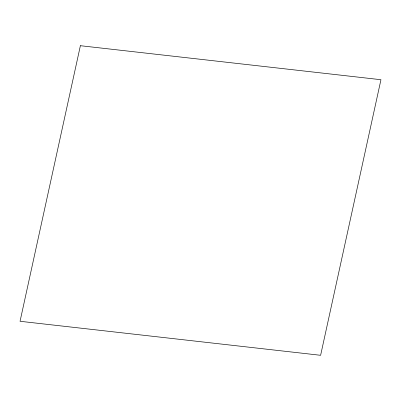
<?xml version="1.0" encoding="UTF-8"?>
<svg xmlns="http://www.w3.org/2000/svg" width="401" height="401" viewBox="0 0 401 401"><rect width="100%" height="100%" fill="white"/><g stroke="black" fill="none" stroke-linecap="round" stroke-linejoin="round"><path stroke-width="0.6" d="M80.385 45.704L20.05 321.286L320.615 355.296L380.95 79.714L80.385 45.704"/></g></svg>
